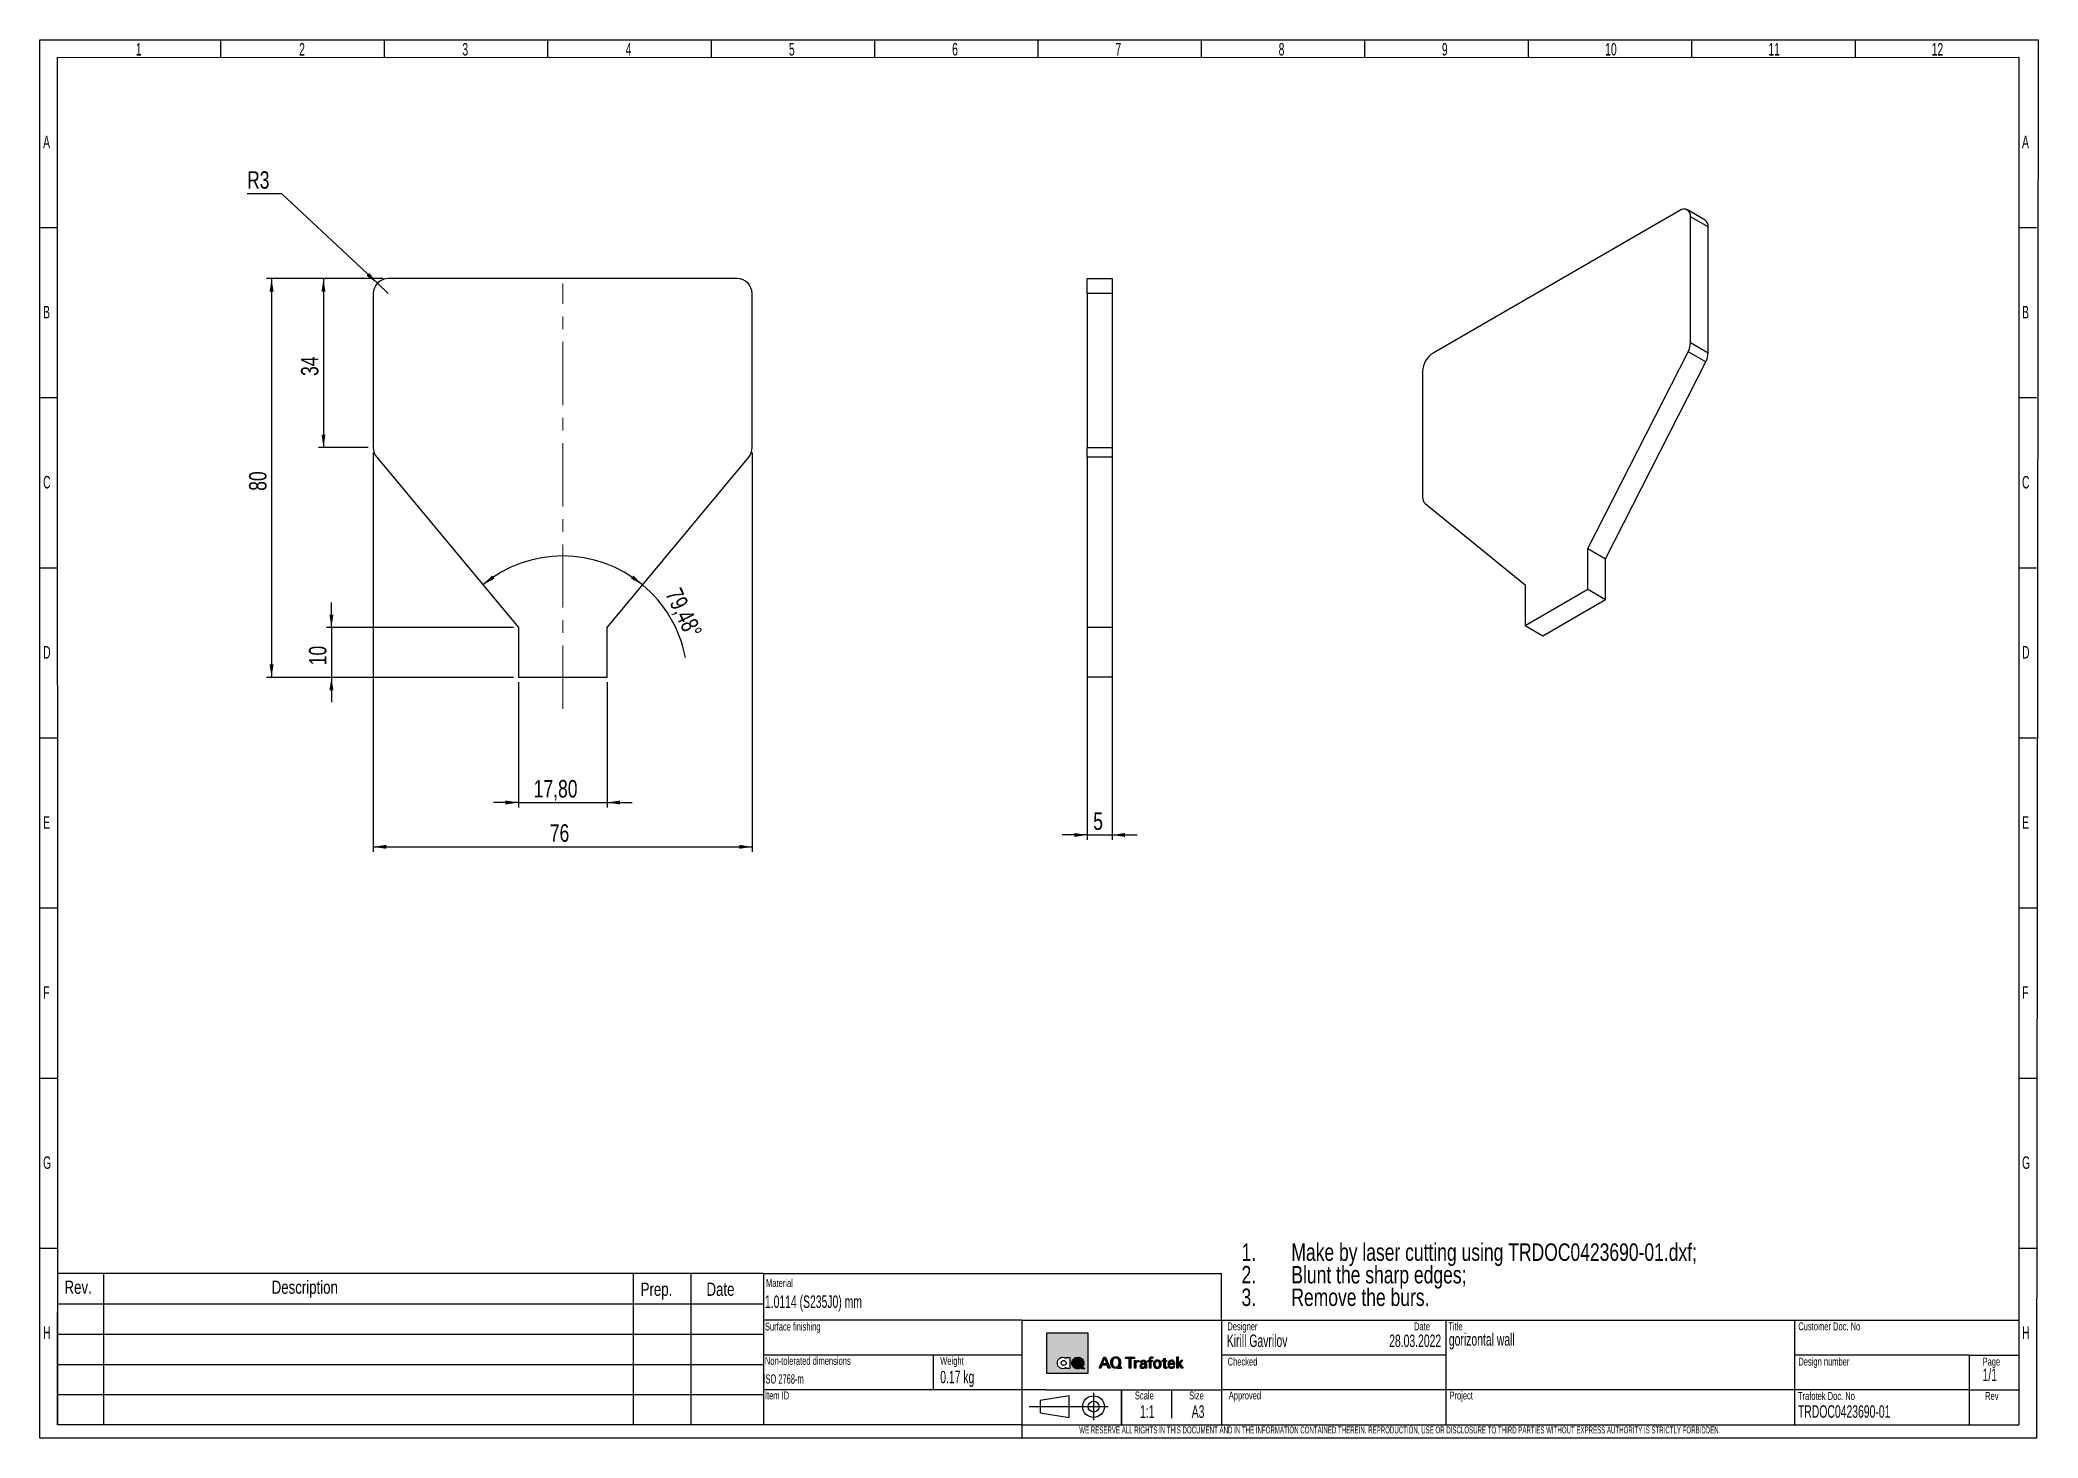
# Model space of a CAD drawing. Header units: millimetres. Extents: x 10 to 411, y 8 to 288.
import ezdxf

# ---------------------------------------------------------------- set-up
doc = ezdxf.new("R2010")
doc.units = ezdxf.units.MM
doc.linetypes.add('CENTERX2', pattern=[20.32, 12.7, -2.54, 2.54, -2.54])
for name, color, linetype in [('DIMENSIONS', 124, 'Continuous'), ('LOGOBLACK', 7, 'Continuous'), ('LOGORED', 242, 'Continuous'), ('LOGOWHITE', 7, 'Continuous'), ('SLD-0', 179, 'Continuous')]:
    doc.layers.add(name, color=color, linetype=linetype)
doc.styles.add('SLDTEXTSTYLE0', font='TXT', dxfattribs={"width": 0.605})
doc.styles.add('SLDTEXTSTYLE1', font='TXT', dxfattribs={"width": 0.75})
doc.styles.add('SLDTEXTSTYLE2', font='TXT', dxfattribs={"width": 0.623711})
doc.styles.add('SLDTEXTSTYLE3', font='TXT', dxfattribs={"width": 0.523918})
doc.dimstyles.new('SLDDIMSTYLE0', dxfattribs={"dimtxt": 3.5, "dimasz": 2.6, "dimexe": 0, "dimexo": 0.0625, "dimgap": 0.875, "dimtad": 1, "dimrnd": 1e-09, "dimzin": 12, "dimdsep": 46, "dimtxsty": 'SLDTEXTSTYLE1', "dimsah": 1, "dimcen": 0.09, "dimadec": 0, "dimazin": 3, "dimtfac": 1, "dimtofl": 0, "dimtmove": 0, "dimatfit": 3, "dimfxl": 1, "dimfrac": 2, "dimtolj": 1, "dimtzin": 12, "dimarcsym": 0})
doc.dimstyles.new('SLDDIMSTYLE1', dxfattribs={"dimtxt": 3.5, "dimasz": 2.6, "dimexe": 0, "dimexo": 0.0625, "dimgap": 0.875, "dimtad": 1, "dimdec": 4, "dimzin": 12, "dimdsep": 46, "dimtxsty": 'SLDTEXTSTYLE1', "dimsah": 1, "dimcen": 0.09, "dimazin": 3, "dimtfac": 1, "dimtofl": 0, "dimtmove": 0, "dimatfit": 3, "dimfxl": 1, "dimfrac": 2, "dimtolj": 1, "dimtzin": 12, "dimarcsym": 0})
doc.dimstyles.new('SLDDIMSTYLE2', dxfattribs={"dimtxt": 3.5, "dimasz": 2.6, "dimexe": 0, "dimexo": 0.0625, "dimgap": 0.875, "dimtad": 1, "dimdec": 0, "dimrnd": 1e-09, "dimzin": 12, "dimdsep": 46, "dimtxsty": 'SLDTEXTSTYLE1', "dimsah": 1, "dimcen": 0.09, "dimadec": 0, "dimazin": 3, "dimtfac": 1, "dimtdec": 0, "dimtofl": 0, "dimtmove": 0, "dimatfit": 3, "dimfxl": 1, "dimfrac": 2, "dimtolj": 1, "dimtzin": 12, "dimarcsym": 0})
doc.dimstyles.new('SLDDIMSTYLE3', dxfattribs={"dimtxt": 3.5, "dimasz": 2.6, "dimexe": 0, "dimexo": 0.0625, "dimgap": 0.875, "dimtad": 1, "dimrnd": 1e-09, "dimzin": 12, "dimdsep": 46, "dimtxsty": 'SLDTEXTSTYLE1', "dimsah": 1, "dimcen": 0.09, "dimadec": 0, "dimazin": 3, "dimtfac": 1, "dimtmove": 0, "dimatfit": 0, "dimfxl": 1, "dimfrac": 2, "dimtolj": 1, "dimtzin": 12, "dimarcsym": 0})
doc.dimstyles.new('SLDDIMSTYLE4', dxfattribs={"dimtxt": 3.5, "dimasz": 2.6, "dimexe": 0, "dimexo": 0.0625, "dimgap": 0.875, "dimtad": 0, "dimtih": 1, "dimtoh": 1, "dimrnd": 1e-09, "dimzin": 12, "dimdsep": 46, "dimtxsty": 'SLDTEXTSTYLE1', "dimsah": 1, "dimcen": 0, "dimadec": 0, "dimazin": 3, "dimtfac": 1, "dimtofl": 0, "dimtmove": 0, "dimatfit": 3, "dimfxl": 1, "dimfrac": 2, "dimtolj": 1, "dimtzin": 12, "dimarcsym": 0})

# ---------------------------------------------------------------- blocks, each defined once
blk = doc.blocks.new('AQ_Trafotek_Block')
at = {"layer": 'LOGOBLACK'}
h = blk.add_hatch(color=256, dxfattribs=at)
h.paths.add_polyline_path([(735, -337), (684, -460), (702, -460), (716, -428), (772, -428), (785, -460), (805, -460), (754, -337)], flags=0)
h.paths.add_polyline_path([(767, -414), (721, -414), (744, -355)], flags=0)
h = blk.add_hatch(color=256, dxfattribs=at)
edge = h.paths.add_edge_path(flags=0)
edge.add_spline(control_points=[(902, -448), (925, -428), (924, -386), (913, -350), (885, -330), (843, -337), (824, -353), (811, -381), (811, -412), (819, -437), (836, -456), (859, -464), (875, -463), (886, -460)], knot_values=[0, 0, 0, 0, 0.162892, 0.228963, 0.366562, 0.432634, 0.478693, 0.554572, 0.661574, 0.700725, 0.750248, 0.805808, 1, 1, 1, 1], weights=[1, 1, 1, 1, 1, 1, 1, 1, 1, 1, 1, 1, 1, 1], degree=3, periodic=0)
edge.add_line((886, -460), (930, -460))
edge.add_line((930, -460), (930, -448))
edge.add_line((930, -448), (902, -448))
edge = h.paths.add_edge_path(flags=0)
edge.add_spline(control_points=[(830, -399), (831, -384), (835, -357), (875, -343), (903, -365), (907, -405), (896, -446), (857, -453), (833, -431), (830, -411), (830, -399)], knot_values=[0, 0, 0, 0, 0.157283, 0.255803, 0.385488, 0.51687, 0.669308, 0.768318, 0.880169, 1, 1, 1, 1], weights=[1, 1, 1, 1, 1, 1, 1, 1, 1, 1, 1], degree=3, periodic=0)
for points in [[(977, -337), (977, -352), (1019, -352), (1019, -460), (1035, -460), (1035, -352), (1077, -352), (1077, -337)], [(1617, -375), (1597, -375), (1565, -409), (1565, -336), (1549, -336), (1549, -460), (1565, -460), (1565, -414), (1599, -460), (1620, -460), (1582, -411)]]:
    blk.add_hatch(color=256, dxfattribs=at).paths.add_polyline_path(points, flags=0)
h = blk.add_hatch(color=256, dxfattribs=at)
edge = h.paths.add_edge_path(flags=0)
edge.add_spline(control_points=[(1093, -411), (1095, -398), (1104, -386), (1123, -390), (1124, -390)], knot_values=[0, 0, 0, 0, 0.813923, 1, 1, 1, 1], weights=[1, 1, 1, 1, 1], degree=3, periodic=0)
edge.add_line((1124, -390), (1124, -375))
edge.add_spline(control_points=[(1124, -375), (1122, -374), (1101, -372), (1094, -389), (1093, -389)], knot_values=[0, 0, 0, 0, 0.625611, 1, 1, 1, 1], weights=[1, 1, 1, 1, 1], degree=3, periodic=0)
edge.add_line((1093, -389), (1093, -375))
edge.add_line((1093, -375), (1077, -375))
edge.add_line((1077, -375), (1077, -460))
edge.add_line((1077, -460), (1093, -460))
edge.add_line((1093, -460), (1093, -411))
h = blk.add_hatch(color=256, dxfattribs=at)
edge = h.paths.add_edge_path(flags=0)
edge.add_spline(control_points=[(1158, -397), (1160, -392), (1160, -382), (1195, -384), (1194, -406), (1194, -407)], knot_values=[0, 0, 0, 0, 0.487725, 0.720185, 1, 1, 1, 1], weights=[1, 1, 1, 1, 1, 1], degree=3, periodic=0)
edge.add_spline(control_points=[(1194, -407), (1165, -407), (1137, -410), (1137, -456), (1168, -466), (1185, -460), (1194, -448)], knot_values=[0, 0, 0, 0, 0.449684, 0.619999, 0.797809, 1, 1, 1, 1], weights=[1, 1, 1, 1, 1, 1, 1], degree=3, periodic=0)
edge.add_line((1194, -448), (1194, -460))
edge.add_line((1194, -460), (1209, -460))
edge.add_line((1209, -460), (1209, -392))
edge.add_spline(control_points=[(1209, -392), (1207, -380), (1190, -372), (1161, -371), (1143, -383), (1142, -397)], knot_values=[0, 0, 0, 0, 0.347593, 0.579527, 1, 1, 1, 1], weights=[1, 1, 1, 1, 1, 1], degree=3, periodic=0)
edge.add_line((1142, -397), (1158, -397))
edge = h.paths.add_edge_path(flags=0)
edge.add_spline(control_points=[(1193, -429), (1193, -436), (1187, -447), (1175, -452), (1159, -450), (1152, -438), (1155, -425), (1169, -418), (1186, -418), (1193, -418)], knot_values=[0, 0, 0, 0, 0.162836, 0.30852, 0.429135, 0.541088, 0.645395, 0.79804, 1, 1, 1, 1], weights=[1, 1, 1, 1, 1, 1, 1, 1, 1, 1], degree=3, periodic=0)
edge.add_line((1193, -418), (1193, -429))
h = blk.add_hatch(color=256, dxfattribs=at)
edge = h.paths.add_edge_path(flags=0)
edge.add_line((1258, -375), (1258, -357))
edge.add_spline(control_points=[(1258, -357), (1258, -355), (1260, -351), (1264, -349), (1266, -349)], knot_values=[0, 0, 0, 0, 0.493872, 1, 1, 1, 1], weights=[1, 1, 1, 1, 1], degree=3, periodic=0)
edge.add_line((1266, -349), (1280, -349))
edge.add_line((1280, -349), (1280, -337))
edge.add_spline(control_points=[(1280, -337), (1271, -334), (1247, -334), (1243, -351), (1243, -357)], knot_values=[0, 0, 0, 0, 0.724944, 1, 1, 1, 1], weights=[1, 1, 1, 1, 1], degree=3, periodic=0)
edge.add_line((1243, -357), (1243, -375))
edge.add_line((1243, -375), (1225, -375))
edge.add_line((1225, -375), (1225, -386))
edge.add_line((1225, -386), (1243, -386))
edge.add_line((1243, -386), (1243, -460))
edge.add_line((1243, -460), (1258, -460))
edge.add_line((1258, -460), (1258, -386))
edge.add_line((1258, -386), (1278, -386))
edge.add_line((1278, -386), (1278, -375))
edge.add_line((1278, -375), (1258, -375))
h = blk.add_hatch(color=256, dxfattribs=at)
edge = h.paths.add_edge_path(flags=0)
edge.add_spline(control_points=[(1288, -418), (1288, -431), (1297, -456), (1329, -466), (1364, -456), (1378, -423), (1369, -382), (1336, -369), (1298, -378), (1288, -402), (1288, -418)], knot_values=[0, 0, 0, 0, 0.130361, 0.249388, 0.355922, 0.49512, 0.618471, 0.746102, 0.840269, 1, 1, 1, 1], weights=[1, 1, 1, 1, 1, 1, 1, 1, 1, 1, 1], degree=3, periodic=0)
edge = h.paths.add_edge_path(flags=0)
edge.add_spline(control_points=[(1305, -418), (1305, -408), (1308, -391), (1333, -381), (1356, -393), (1357, -419), (1353, -445), (1328, -455), (1308, -442), (1305, -426), (1305, -418)], knot_values=[0, 0, 0, 0, 0.147742, 0.256769, 0.373643, 0.506367, 0.655125, 0.753769, 0.87571, 1, 1, 1, 1], weights=[1, 1, 1, 1, 1, 1, 1, 1, 1, 1, 1], degree=3, periodic=0)
h = blk.add_hatch(color=256, dxfattribs=at)
edge = h.paths.add_edge_path(flags=0)
edge.add_line((1401, -386), (1401, -445))
edge.add_spline(control_points=[(1401, -445), (1401, -450), (1405, -464), (1427, -461), (1436, -460)], knot_values=[0, 0, 0, 0, 0.293253, 1, 1, 1, 1], weights=[1, 1, 1, 1, 1], degree=3, periodic=0)
edge.add_line((1436, -460), (1436, -448))
edge.add_spline(control_points=[(1436, -448), (1431, -449), (1420, -450), (1417, -443), (1417, -440)], knot_values=[0, 0, 0, 0, 0.687979, 1, 1, 1, 1], weights=[1, 1, 1, 1, 1], degree=3, periodic=0)
edge.add_line((1417, -440), (1417, -386))
edge.add_line((1417, -386), (1435, -386))
edge.add_line((1435, -386), (1435, -375))
edge.add_line((1435, -375), (1417, -375))
edge.add_line((1417, -375), (1417, -351))
edge.add_line((1417, -351), (1401, -357))
edge.add_line((1401, -357), (1401, -375))
edge.add_line((1401, -375), (1385, -375))
edge.add_line((1385, -375), (1385, -386))
edge.add_line((1385, -386), (1401, -386))
h = blk.add_hatch(color=256, dxfattribs=at)
edge = h.paths.add_edge_path(flags=0)
edge.add_line((1464, -420), (1527, -420))
edge.add_spline(control_points=[(1527, -420), (1527, -399), (1521, -379), (1488, -369), (1455, -380), (1447, -418), (1454, -455), (1496, -469), (1525, -454), (1526, -434)], knot_values=[0, 0, 0, 0, 0.169898, 0.269728, 0.391341, 0.544509, 0.675963, 0.800633, 1, 1, 1, 1], weights=[1, 1, 1, 1, 1, 1, 1, 1, 1, 1], degree=3, periodic=0)
edge.add_line((1526, -434), (1510, -434))
edge.add_spline(control_points=[(1510, -434), (1510, -447), (1478, -459), (1464, -438), (1464, -420)], knot_values=[0, 0, 0, 0, 0.399735, 1, 1, 1, 1], weights=[1, 1, 1, 1, 1], degree=3, periodic=0)
edge = h.paths.add_edge_path(flags=0)
edge.add_line((1510, -409), (1465, -409))
edge.add_spline(control_points=[(1465, -409), (1465, -390), (1496, -375), (1510, -394), (1510, -409)], knot_values=[0, 0, 0, 0, 0.515872, 1, 1, 1, 1], weights=[1, 1, 1, 1, 1], degree=3, periodic=0)
at = {"layer": 'LOGORED'}
h = blk.add_hatch(color=256, dxfattribs=at)
h.paths.add_polyline_path([(100, -66), (100, -522), (557, -522), (557, -66)], flags=0)
edge = h.paths.add_edge_path(flags=0)
edge.add_line((489, -467), (481, -460))
edge.add_spline(control_points=[(481, -460), (481, -460), (450, -477), (385, -452), (374, -401), (390, -360), (426, -336), (491, -342), (527, -410), (500, -442), (499, -443)], knot_values=[0, 0, 0, 0, 0.13222, 0.219258, 0.380346, 0.473973, 0.591834, 0.699915, 0.828497, 1, 1, 1, 1], weights=[1, 1, 1, 1, 1, 1, 1, 1, 1, 1, 1], degree=3, periodic=0)
edge.add_line((499, -443), (522, -467))
edge.add_line((522, -467), (489, -467))
edge = h.paths.add_edge_path(flags=0)
edge.add_line((313, -466), (313, -452))
edge.add_spline(control_points=[(313, -452), (312, -452), (300, -468), (254, -468), (221, -442), (210, -396), (238, -348), (288, -332), (312, -353), (313, -354)], knot_values=[0, 0, 0, 0, 0.09906, 0.195454, 0.327314, 0.552214, 0.641111, 0.793423, 1, 1, 1, 1], weights=[1, 1, 1, 1, 1, 1, 1, 1, 1, 1], degree=3, periodic=0)
edge.add_line((313, -354), (313, -344))
edge.add_line((313, -344), (356, -344))
edge.add_line((356, -344), (356, -466))
edge.add_line((356, -466), (313, -466))
h = blk.add_hatch(color=256, dxfattribs=at)
edge = h.paths.add_edge_path(flags=0)
edge.add_spline(control_points=[(475, -418), (475, -418), (483, -407), (474, -385), (462, -375), (445, -373), (432, -379), (422, -388), (418, -411), (437, -435), (456, -431), (457, -431)], knot_values=[0, 0, 0, 0, 0.117515, 0.198973, 0.296883, 0.449973, 0.507573, 0.571323, 0.70267, 0.849661, 1, 1, 1, 1], weights=[1, 1, 1, 1, 1, 1, 1, 1, 1, 1, 1, 1], degree=3, periodic=0)
edge.add_line((457, -431), (443, -415))
edge.add_line((443, -415), (466, -411))
edge.add_line((466, -411), (475, -418))
at = {"layer": 'LOGOWHITE'}
h = blk.add_hatch(color=256, dxfattribs=at)
edge = h.paths.add_edge_path(flags=0)
edge.add_spline(control_points=[(499, -443), (500, -442), (527, -410), (491, -342), (426, -336), (390, -360), (374, -401), (385, -452), (450, -477), (481, -460), (481, -460)], knot_values=[0, 0, 0, 0, 0.171503, 0.300085, 0.408166, 0.526027, 0.619654, 0.780742, 0.86778, 1, 1, 1, 1], weights=[1, 1, 1, 1, 1, 1, 1, 1, 1, 1, 1], degree=3, periodic=0)
edge.add_line((481, -460), (489, -467))
edge.add_line((489, -467), (522, -467))
edge.add_line((522, -467), (499, -443))
edge = h.paths.add_edge_path(flags=0)
edge.add_line((443, -415), (457, -431))
edge.add_spline(control_points=[(457, -431), (456, -431), (437, -435), (418, -411), (422, -388), (432, -379), (445, -373), (462, -375), (474, -385), (483, -407), (475, -418), (475, -418)], knot_values=[0, 0, 0, 0, 0.150339, 0.29733, 0.428677, 0.492427, 0.550027, 0.703117, 0.801027, 0.882485, 1, 1, 1, 1], weights=[1, 1, 1, 1, 1, 1, 1, 1, 1, 1, 1, 1], degree=3, periodic=0)
edge.add_line((475, -418), (466, -411))
edge.add_line((466, -411), (443, -415))
at = {"color": 7, "linetype": 'Continuous', "lineweight": 18}
for p, q in [((499, -443), (522, -467)), ((481, -460), (489, -467)), ((489, -467), (522, -467))]:
    blk.add_line(p, q, dxfattribs=at)
at = {"layer": 'LOGOBLACK'}
for p, q in [((684, -460), (735, -337)), ((716, -428), (702, -460)), ((772, -428), (716, -428)), ((721, -414), (744, -355)), ((767, -414), (721, -414)), ((735, -337), (754, -337)), ((744, -355), (767, -414)), ((754, -337), (805, -460)), ((785, -460), (772, -428)), ((977, -337), (1077, -337)), ((977, -352), (977, -337)), ((1019, -352), (977, -352)), ((1019, -460), (1019, -352)), ((1077, -352), (1035, -352)), ((1035, -352), (1035, -460)), ((1077, -337), (1077, -352)), ((1077, -460), (1077, -375)), ((1077, -375), (1093, -375)), ((1093, -375), (1093, -389)), ((1093, -411), (1093, -460)), ((1124, -375), (1124, -390)), ((1158, -397), (1142, -397)), ((1193, -418), (1193, -429)), ((1209, -392), (1209, -460)), ((1225, -386), (1225, -375)), ((1225, -375), (1243, -375)), ((1243, -386), (1225, -386)), ((1243, -375), (1243, -357)), ((1243, -460), (1243, -386)), ((1258, -375), (1258, -357)), ((1258, -375), (1278, -375)), ((1278, -386), (1258, -386)), ((1258, -386), (1258, -460)), ((1280, -349), (1266, -349)), ((1278, -375), (1278, -386)), ((1280, -337), (1280, -349)), ((1385, -386), (1385, -375)), ((1385, -375), (1401, -375)), ((1401, -386), (1385, -386)), ((1401, -357), (1417, -351)), ((1401, -375), (1401, -357)), ((1401, -386), (1401, -445)), ((1417, -351), (1417, -375)), ((1417, -375), (1435, -375)), ((1435, -386), (1417, -386)), ((1417, -386), (1417, -440)), ((1435, -375), (1435, -386)), ((1527, -420), (1464, -420)), ((1510, -409), (1465, -409)), ((1510, -434), (1526, -434)), ((1549, -336), (1565, -336)), ((1549, -460), (1549, -336)), ((1565, -336), (1565, -409)), ((1597, -375), (1565, -409)), ((1599, -460), (1565, -414)), ((1565, -414), (1565, -460)), ((1617, -375), (1582, -411)), ((1582, -411), (1620, -460)), ((1617, -375), (1597, -375)), ((702, -460), (684, -460)), ((805, -460), (785, -460)), ((886, -460), (930, -460)), ((902, -448), (930, -448)), ((930, -460), (930, -448)), ((1035, -460), (1019, -460)), ((1093, -460), (1077, -460)), ((1194, -460), (1194, -448)), ((1209, -460), (1194, -460)), ((1258, -460), (1243, -460)), ((1436, -448), (1436, -460)), ((1565, -460), (1549, -460)), ((1620, -460), (1599, -460))]:
    blk.add_line(p, q, dxfattribs=at)
for points, knots in [([(886, -460), (875, -463), (859, -464), (836, -456), (819, -437), (811, -412), (811, -381), (824, -353), (843, -337), (885, -330), (913, -350), (924, -386), (925, -428), (902, -448)], [0, 0, 0, 0, 0.194192, 0.249752, 0.299275, 0.338426, 0.445428, 0.521307, 0.567366, 0.633438, 0.771037, 0.837108, 1, 1, 1, 1]), ([(830, -399), (831, -384), (835, -357), (875, -343), (903, -365), (907, -405), (896, -446), (857, -453), (833, -431), (830, -411), (830, -399)], [0, 0, 0, 0, 0.157283, 0.255803, 0.385488, 0.51687, 0.669308, 0.768318, 0.880169, 1, 1, 1, 1]), ([(1093, -389), (1094, -389), (1101, -372), (1122, -374), (1124, -375)], [0, 0, 0, 0, 0.374389, 1, 1, 1, 1]), ([(1124, -390), (1123, -390), (1104, -386), (1095, -398), (1093, -411)], [0, 0, 0, 0, 0.186077, 1, 1, 1, 1]), ([(1194, -407), (1165, -407), (1137, -410), (1137, -456), (1168, -466), (1185, -460), (1194, -448)], [0, 0, 0, 0, 0.449684, 0.619999, 0.797809, 1, 1, 1, 1]), ([(1142, -397), (1143, -383), (1161, -371), (1190, -372), (1207, -380), (1209, -392)], [0, 0, 0, 0, 0.420473, 0.652407, 1, 1, 1, 1]), ([(1193, -418), (1186, -418), (1169, -418), (1155, -425), (1152, -438), (1159, -450), (1175, -452), (1187, -447), (1193, -436), (1193, -429)], [0, 0, 0, 0, 0.20196, 0.354605, 0.458912, 0.570865, 0.69148, 0.837164, 1, 1, 1, 1]), ([(1194, -407), (1194, -406), (1195, -384), (1160, -382), (1160, -392), (1158, -397)], [0, 0, 0, 0, 0.279815, 0.512275, 1, 1, 1, 1]), ([(1243, -357), (1243, -351), (1247, -334), (1271, -334), (1280, -337)], [0, 0, 0, 0, 0.275056, 1, 1, 1, 1]), ([(1258, -357), (1258, -355), (1260, -351), (1264, -349), (1266, -349)], [0, 0, 0, 0, 0.493872, 1, 1, 1, 1]), ([(1288, -418), (1288, -402), (1298, -378), (1336, -369), (1369, -382), (1378, -423), (1364, -456), (1329, -466), (1297, -456), (1288, -431), (1288, -418)], [0, 0, 0, 0, 0.159731, 0.253898, 0.381529, 0.50488, 0.644078, 0.750612, 0.869639, 1, 1, 1, 1]), ([(1305, -418), (1305, -408), (1308, -391), (1333, -381), (1356, -393), (1357, -419), (1353, -445), (1328, -455), (1308, -442), (1305, -426), (1305, -418)], [0, 0, 0, 0, 0.147742, 0.256769, 0.373643, 0.506367, 0.655125, 0.753769, 0.87571, 1, 1, 1, 1]), ([(1401, -445), (1401, -450), (1405, -464), (1427, -461), (1436, -460)], [0, 0, 0, 0, 0.293253, 1, 1, 1, 1]), ([(1417, -440), (1417, -443), (1420, -450), (1431, -449), (1436, -448)], [0, 0, 0, 0, 0.312021, 1, 1, 1, 1]), ([(1527, -420), (1527, -399), (1521, -379), (1488, -369), (1455, -380), (1447, -418), (1454, -455), (1496, -469), (1525, -454), (1526, -434)], [0, 0, 0, 0, 0.169898, 0.269728, 0.391341, 0.544509, 0.675963, 0.800633, 1, 1, 1, 1]), ([(1510, -434), (1510, -447), (1478, -459), (1464, -438), (1464, -420)], [0, 0, 0, 0, 0.399735, 1, 1, 1, 1]), ([(1465, -409), (1465, -390), (1496, -375), (1510, -394), (1510, -409)], [0, 0, 0, 0, 0.515872, 1, 1, 1, 1])]:
    blk.add_open_spline(points, degree=3, knots=knots, dxfattribs=at)
at = {"layer": 'LOGORED'}
for p, q in [((100, -66), (557, -66)), ((100, -522), (100, -66)), ((557, -66), (557, -522)), ((466, -411), (443, -415)), ((443, -415), (457, -431)), ((475, -418), (466, -411)), ((557, -522), (100, -522))]:
    blk.add_line(p, q, dxfattribs=at)
at = {"layer": 'LOGORED', "linetype": 'Continuous'}
blk.add_ellipse((287, -404), major_axis=(3.9, -27.3), ratio=0.991275, dxfattribs=at)
at = {"layer": 'LOGORED'}
blk.add_open_spline([(457, -431), (456, -431), (437, -435), (418, -411), (422, -388), (432, -379), (445, -373), (462, -375), (474, -385), (483, -407), (475, -418), (475, -418)], degree=3, knots=[0, 0, 0, 0, 0.150339, 0.29733, 0.428677, 0.492427, 0.550027, 0.703117, 0.801027, 0.882485, 1, 1, 1, 1], dxfattribs=at)
at = {"layer": 'LOGOWHITE'}
for p, q in [((313, -354), (313, -344)), ((313, -344), (356, -344)), ((356, -344), (356, -466)), ((313, -466), (313, -452)), ((356, -466), (313, -466))]:
    blk.add_line(p, q, dxfattribs=at)
for points, knots in [([(313, -452), (312, -452), (300, -468), (254, -468), (221, -442), (210, -396), (238, -348), (288, -332), (312, -353), (313, -354)], [0, 0, 0, 0, 0.09906, 0.195454, 0.327314, 0.552214, 0.641111, 0.793423, 1, 1, 1, 1]), ([(481, -460), (481, -460), (450, -477), (385, -452), (374, -401), (390, -360), (426, -336), (491, -342), (527, -410), (500, -442), (499, -443)], [0, 0, 0, 0, 0.13222, 0.219258, 0.380346, 0.473973, 0.591834, 0.699915, 0.828497, 1, 1, 1, 1])]:
    blk.add_open_spline(points, degree=3, knots=knots, dxfattribs=at)
blk = doc.blocks.new('Block1')
at = {"layer": 'SLD-0'}
for p, q in [((226.18, 17.65), (220.35, 16.72)), ((220.35, 16.72), (220.35, 14.22)), ((226.18, 13.29), (226.18, 17.65)), ((231.06, 18.21), (231.06, 12.79)), ((218.15, 15.47), (233.99, 15.47)), ((220.35, 14.22), (226.18, 13.29))]:
    blk.add_line(p, q, dxfattribs=at)
for radius in [2.18, 1.09]:
    blk.add_circle((231.06, 15.47), radius, dxfattribs=at)
blk = doc.blocks.new('SW_NOTE_0')
at = {"layer": 'DIMENSIONS', "color": 0, "char_height": 3.5, "attachment_point": 1, "style": 'SLDTEXTSTYLE1'}
for s, insert in [('1.', (-10, 4.51)), ('Make by laser cutting using TRDOC0423690-01.dxf;', (0, 4.51)), ('2.', (-10, -0.01)), ('Blunt the sharp edges;', (0, -0.01)), ('3.', (-10, -4.54)), ('Remove the burs.', (0, -4.54))]:
    blk.add_mtext(s, dxfattribs=dict(at, insert=insert))
blk = doc.blocks.new('_D')
at = {"layer": 'DIMENSIONS'}
for p, q in [((78.61, 240.63), (55.2, 240.63)), ((56.2, 240.63), (56.2, 160.63)), ((104.71, 160.63), (55.2, 160.63))]:
    blk.add_line(p, q, dxfattribs=at)
for points in [[(56.2, 240.63), (55.8, 238.03), (56.6, 238.03)], [(56.2, 160.63), (56.6, 163.23), (55.8, 163.23)]]:
    blk.add_solid(points, dxfattribs=at)
at = {"layer": 'DIMENSIONS', "insert": (51.68, 198.05), "char_height": 3.5, "attachment_point": 1, "rotation": 90, "style": 'SLDTEXTSTYLE1'}
blk.add_mtext('80', dxfattribs=at)
blk = doc.blocks.new('_D_1')
at = {"layer": 'DIMENSIONS'}
for p, q in [((76.61, 205.72), (76.61, 125.63)), ((152.61, 205.72), (152.61, 125.63)), ((76.61, 126.63), (152.61, 126.63))]:
    blk.add_line(p, q, dxfattribs=at)
for points in [[(76.61, 126.63), (79.21, 126.23), (79.21, 127.03)], [(152.61, 126.63), (150.01, 127.03), (150.01, 126.23)]]:
    blk.add_solid(points, dxfattribs=at)
at = {"layer": 'DIMENSIONS', "insert": (112.02, 131.15), "char_height": 3.5, "attachment_point": 1, "style": 'SLDTEXTSTYLE1'}
blk.add_mtext('76', dxfattribs=at)
blk = doc.blocks.new('_D_2')
at = {"layer": 'DIMENSIONS'}
for start, end in [(50.2589, 129.7411), (10.7811, 50.2589)]:
    blk.add_arc((114.61, 159.93), 25.05, start, end, dxfattribs=at)
for points in [[(98.59, 179.19), (100.92, 180.43), (100.44, 181.07)], [(130.62, 179.19), (128.78, 181.07), (128.3, 180.43)]]:
    blk.add_solid(points, dxfattribs=at)
at = {"layer": 'DIMENSIONS', "insert": (138.26, 178.9), "char_height": 3.5, "attachment_point": 1, "rotation": 295.8671, "style": 'SLDTEXTSTYLE1'}
blk.add_mtext('79,48°', dxfattribs=at)
blk = doc.blocks.new('_D_3')
at = {"layer": 'DIMENSIONS'}
for p, q in [((78.61, 240.63), (65.61, 240.63)), ((66.61, 240.63), (66.61, 206.72)), ((75.61, 206.72), (65.61, 206.72))]:
    blk.add_line(p, q, dxfattribs=at)
for points in [[(66.61, 240.63), (66.21, 238.03), (67.01, 238.03)], [(66.61, 206.72), (67.01, 209.32), (66.21, 209.32)]]:
    blk.add_solid(points, dxfattribs=at)
at = {"layer": 'DIMENSIONS', "insert": (62.1, 221.09), "char_height": 3.5, "attachment_point": 1, "rotation": 90, "style": 'SLDTEXTSTYLE1'}
blk.add_mtext('34', dxfattribs=at)
blk = doc.blocks.new('_D_4')
at = {"layer": 'DIMENSIONS'}
for p, q in [((105.71, 159.63), (105.71, 134.52)), ((123.51, 159.63), (123.51, 134.52)), ((105.71, 135.52), (100.71, 135.52)), ((105.71, 135.52), (123.51, 135.52)), ((123.51, 135.52), (128.51, 135.52))]:
    blk.add_line(p, q, dxfattribs=at)
for points in [[(105.71, 135.52), (103.11, 135.92), (103.11, 135.12)], [(123.51, 135.52), (126.11, 135.12), (126.11, 135.92)]]:
    blk.add_solid(points, dxfattribs=at)
at = {"layer": 'DIMENSIONS', "insert": (108.79, 140.03), "char_height": 3.5, "attachment_point": 1, "style": 'SLDTEXTSTYLE1'}
blk.add_mtext('17,80', dxfattribs=at)
blk = doc.blocks.new('_D_5')
at = {"layer": 'DIMENSIONS'}
for p, q in [((68.21, 170.63), (68.21, 175.63)), ((104.71, 170.63), (67.21, 170.63)), ((68.21, 170.63), (68.21, 160.63)), ((104.71, 160.63), (67.21, 160.63)), ((68.21, 160.63), (68.21, 155.63))]:
    blk.add_line(p, q, dxfattribs=at)
for points in [[(68.21, 170.63), (68.61, 173.23), (67.81, 173.23)], [(68.21, 160.63), (67.81, 158.03), (68.61, 158.03)]]:
    blk.add_solid(points, dxfattribs=at)
at = {"layer": 'DIMENSIONS', "insert": (63.7, 163.05), "char_height": 3.5, "attachment_point": 1, "rotation": 90, "style": 'SLDTEXTSTYLE1'}
blk.add_mtext('10', dxfattribs=at)
blk = doc.blocks.new('_D_6')
at = {"layer": 'DIMENSIONS'}
for p, q in [((58.29, 257.65), (51.29, 257.65)), ((77.42, 239.69), (58.29, 257.65)), ((79.61, 237.63), (77.42, 239.69))]:
    blk.add_line(p, q, dxfattribs=at)
blk.add_solid([(77.42, 239.69), (75.8, 241.76), (75.25, 241.18)], dxfattribs=at)
at = {"layer": 'DIMENSIONS', "insert": (51.29, 262.16), "char_height": 3.5, "attachment_point": 1, "style": 'SLDTEXTSTYLE1'}
blk.add_mtext('R3', dxfattribs=at)
blk = doc.blocks.new('_D_7')
at = {"layer": 'DIMENSIONS'}
for p, q in [((219.82, 169.63), (219.82, 128.01)), ((224.82, 169.63), (224.82, 128.01)), ((219.82, 129.01), (214.82, 129.01)), ((219.82, 129.01), (224.82, 129.01)), ((224.82, 129.01), (229.82, 129.01))]:
    blk.add_line(p, q, dxfattribs=at)
for points in [[(219.82, 129.01), (217.22, 129.41), (217.22, 128.61)], [(224.82, 129.01), (227.42, 128.61), (227.42, 129.41)]]:
    blk.add_solid(points, dxfattribs=at)
at = {"layer": 'DIMENSIONS', "insert": (221.03, 133.52), "char_height": 3.5, "attachment_point": 1, "style": 'SLDTEXTSTYLE1'}
blk.add_mtext('5', dxfattribs=at)

msp = doc.modelspace()

# ---------------------------------------------------------------- linework, layer by layer
at = {"color": 7, "linetype": 'Continuous', "lineweight": 25}
for p, q in [((338.7265, 254.27191), (289.22903, 225.69763)), ((343.76192, 252.37942), (340.22638, 254.42044)), ((340.84782, 227.80292), (340.84782, 253.0469)), ((344.38336, 251.00588), (340.84782, 253.0469)), ((344.38336, 225.7619), (344.38336, 251.00588)), ((149.60718, 240.63329), (79.60718, 240.63329)), ((219.82465, 240.63329), (224.82465, 240.63329)), ((219.82465, 237.63329), (219.82465, 240.63329)), ((224.82465, 240.63329), (224.82465, 237.63329)), ((76.60718, 237.63329), (76.60718, 206.71753)), ((152.60718, 206.71753), (152.60718, 237.63329)), ((219.82465, 237.63329), (219.82465, 206.71753)), ((224.82465, 237.63329), (219.82465, 237.63329)), ((224.82465, 237.63329), (224.82465, 206.71753)), ((320.27102, 186.45993), (340.35767, 225.95387)), ((343.89321, 223.91285), (340.35767, 225.95387)), ((340.84782, 227.80292), (344.38336, 225.7619)), ((287.10771, 222.02339), (287.10771, 196.77942)), ((323.80655, 184.41891), (343.89321, 223.91285)), ((77.30035, 204.79957), (105.70718, 170.63329)), ((123.50718, 170.63329), (151.914, 204.79957)), ((219.82465, 206.71753), (224.82465, 206.71753)), ((219.82465, 204.79957), (219.82465, 206.71753)), ((224.82465, 204.79957), (219.82465, 204.79957)), ((219.82465, 204.79957), (219.82465, 170.63329)), ((224.82465, 206.71753), (224.82465, 204.79957)), ((224.82465, 204.79957), (224.82465, 170.63329)), ((287.59786, 195.49628), (307.68452, 179.1939)), ((320.27102, 178.29452), (320.27102, 186.45993)), ((320.27102, 186.45993), (323.80655, 184.41891)), ((323.80655, 176.2535), (323.80655, 184.41891)), ((307.68452, 179.1939), (307.68452, 171.02849)), ((307.68452, 171.02849), (320.27102, 178.29452)), ((320.27102, 178.29452), (323.80655, 176.2535)), ((311.22005, 168.98747), (323.80655, 176.2535)), ((105.70718, 170.63329), (105.70718, 160.63329)), ((123.50718, 160.63329), (123.50718, 170.63329)), ((224.82465, 170.63329), (219.82465, 170.63329)), ((219.82465, 170.63329), (219.82465, 160.63329)), ((224.82465, 170.63329), (224.82465, 160.63329)), ((307.68452, 171.02849), (311.22005, 168.98747)), ((105.70718, 160.63329), (123.50718, 160.63329)), ((224.82465, 160.63329), (219.82465, 160.63329))]:
    msp.add_line(p, q, dxfattribs=at)
for centre, radius, start, end in [((339.54811, 253.24545), 1.31479, 351.314675, 128.6745732), ((342.88342, 251.1546), 1.50729, 354.3375761, 54.3502435), ((79.60718, 237.63329), 3, 90, 180), ((149.60718, 237.63329), 3, 0, 90), ((291.69389, 221.82505), 4.59047, 122.4763979, 177.523602), ((336.65498, 227.92488), 4.19462, 331.9728746, 358.3338764), ((340.19051, 225.88386), 4.19462, 331.9728746, 358.3338764), ((79.60718, 206.71753), 3, 180, 219.7411033), ((149.60718, 206.71753), 3, 320.2588967, 0), ((288.71297, 196.65743), 1.60989, 175.6544402, 226.1587029)]:
    msp.add_arc(centre, radius, start, end, dxfattribs=at)
at = {"layer": 'DIMENSIONS', "linetype": 'CENTERX2', "lineweight": 18}
msp.add_line((114.60718, 154.29259), (114.60718, 239.63329), dxfattribs=at)
at = {"layer": 'SLD-0'}
for p, q in [((9.73592, 288.49827), (410.56961, 288.49827)), ((9.73592, 8.02219), (9.73592, 288.49827)), ((13.21084, 285.00571), (406.73592, 285.04702)), ((13.21084, 285.00571), (13.23728, 33.17552)), ((46.03592, 284.99827), (46.03592, 288.49827)), ((78.83592, 284.99827), (78.83592, 288.49827)), ((111.63592, 284.99827), (111.63592, 288.49827)), ((144.43592, 284.99827), (144.43592, 288.49827)), ((177.23592, 284.99827), (177.23592, 288.49827)), ((209.98592, 284.99827), (209.98592, 288.49827)), ((242.73592, 284.99827), (242.73592, 288.49827)), ((275.53592, 284.99827), (275.53592, 288.49827)), ((308.33592, 284.99827), (308.33592, 288.49827)), ((341.13592, 284.99827), (341.13592, 288.49827)), ((373.93592, 284.99827), (373.93592, 288.49827)), ((406.73592, 285.04702), (406.73592, 10.6601)), ((410.56961, 288.49827), (410.2362, 8.02219)), ((9.73592, 250.87327), (13.23592, 250.87327)), ((406.73592, 250.87327), (410.23592, 250.87327)), ((9.73592, 216.74827), (13.23592, 216.74827)), ((406.73592, 216.74827), (410.23592, 216.74827)), ((9.73592, 182.62327), (13.23592, 182.62327)), ((406.73592, 182.62327), (410.23592, 182.62327)), ((9.73592, 148.49827), (13.23592, 148.49827)), ((406.73592, 148.49827), (410.23592, 148.49827)), ((9.73592, 114.37327), (13.23592, 114.37327)), ((406.73592, 114.37327), (410.23592, 114.37327)), ((9.73592, 80.24827), (13.23592, 80.24827)), ((406.73592, 80.24827), (410.23592, 80.24827)), ((9.73592, 46.12327), (13.23592, 46.12327)), ((406.73592, 46.12327), (410.23592, 46.12327)), ((154.85884, 41.01007), (13.23646, 41.01007)), ((22.47814, 41.01007), (22.47814, 10.6601)), ((128.76739, 41.01007), (128.76739, 10.6601)), ((140.33242, 41.01007), (140.33242, 10.6601)), ((154.85884, 41.01007), (154.85884, 10.6601)), ((154.85884, 41.01007), (246.73592, 41.01007)), ((246.73592, 31.66446), (246.73592, 41.01007)), ((13.23728, 33.17552), (13.23592, 10.6601)), ((13.23659, 28.16228), (13.23728, 33.17552)), ((13.23709, 34.94007), (154.85884, 34.94007)), ((13.23646, 24.66228), (13.23659, 28.16228)), ((13.23702, 28.87008), (154.85884, 28.87008)), ((206.73592, 31.66446), (154.85884, 31.66446)), ((206.73592, 31.66446), (206.73592, 10.6601)), ((206.73592, 31.66446), (406.73592, 31.66446)), ((246.73592, 31.66446), (246.73592, 10.6601)), ((291.73592, 31.66446), (291.73592, 10.6601)), ((361.73592, 31.66446), (361.73592, 10.6601)), ((13.23632, 21.16228), (13.23646, 24.66228)), ((206.73592, 24.66446), (154.85884, 24.66446)), ((188.95797, 17.66446), (188.95797, 24.66446)), ((291.73592, 24.66446), (246.73592, 24.66446)), ((396.73592, 24.66446), (361.73592, 24.66446)), ((396.73592, 24.66446), (396.73528, 24.66446)), ((396.73592, 24.66446), (406.73592, 24.66446)), ((396.73592, 24.66446), (396.73592, 10.6601)), ((13.23619, 17.66228), (13.23632, 21.16228)), ((13.23665, 22.80009), (154.85884, 22.80009)), ((13.23605, 14.16228), (13.23619, 17.66228)), ((13.23629, 16.7301), (154.85884, 16.7301)), ((211.53791, 17.66446), (154.85884, 17.66446)), ((211.53791, 17.66446), (236.73592, 17.66446)), ((226.73592, 17.66446), (226.73592, 10.6601)), ((226.73592, 10.6601), (226.73592, 17.66446)), ((236.73592, 17.66446), (236.73592, 11.99827)), ((236.73592, 17.66446), (246.73592, 17.66446)), ((291.73592, 17.66446), (246.73592, 17.66446)), ((361.73592, 17.66446), (291.73592, 17.66446)), ((396.73592, 17.66446), (361.73592, 17.66446)), ((396.73592, 17.66446), (396.7356, 17.66446)), ((396.73592, 17.66446), (406.73592, 17.66446)), ((13.23592, 10.6601), (13.23605, 14.16228)), ((410.2362, 8.02219), (9.73592, 8.02219)), ((206.73592, 10.6601), (13.23592, 10.6601)), ((206.73592, 10.6601), (206.73606, 8.02219)), ((206.73592, 10.6601), (406.73592, 10.6601))]:
    msp.add_line(p, q, dxfattribs=at)

# ---------------------------------------------------------------- block references
at = {"color": 7, "linetype": 'Continuous', "xscale": 0.018, "yscale": 0.018, "zscale": 0.018}
msp.add_blockref('AQ_Trafotek_Block', (209.9306, 30.34424), dxfattribs=at)
at = {"color": 7, "linetype": 'Continuous'}
msp.add_blockref('Block1', (-9.95702, -1.15051), dxfattribs=at)
at = {"layer": 'DIMENSIONS'}
msp.add_blockref('SW_NOTE_0', (260.77946, 42.55648), dxfattribs=at)

# ---------------------------------------------------------------- texts
at = {"layer": 'SLD-0'}
for s, insert, char_height, attachment_point, style in [('1', (28.97641, 287.87707), 2.5, 1, 'SLDTEXTSTYLE2'), ('2', (61.72641, 287.87707), 2.5, 1, 'SLDTEXTSTYLE2'), ('3', (94.47641, 287.87707), 2.5, 1, 'SLDTEXTSTYLE2'), ('4', (127.22641, 287.87707), 2.5, 1, 'SLDTEXTSTYLE2'), ('5', (159.97641, 287.87707), 2.5, 1, 'SLDTEXTSTYLE2'), ('6', (192.72641, 287.87707), 2.5, 1, 'SLDTEXTSTYLE2'), ('7', (225.47641, 287.87707), 2.5, 1, 'SLDTEXTSTYLE2'), ('8', (258.22641, 287.87707), 2.5, 1, 'SLDTEXTSTYLE2'), ('9', (290.97641, 287.87707), 2.5, 1, 'SLDTEXTSTYLE2'), ('10', (323.72641, 287.87707), 2.5, 1, 'SLDTEXTSTYLE2'), ('11', (356.47641, 287.87707), 2.5, 1, 'SLDTEXTSTYLE2'), ('12', (389.22641, 287.87707), 2.5, 1, 'SLDTEXTSTYLE2'), ('A', (10.3622, 269.27648), 2.5, 1, 'SLDTEXTSTYLE2'), ('A', (407.3622, 269.27648), 2.5, 1, 'SLDTEXTSTYLE2'), ('B', (10.3622, 235.15148), 2.5, 1, 'SLDTEXTSTYLE2'), ('B', (407.3622, 235.15148), 2.5, 1, 'SLDTEXTSTYLE2'), ('C', (10.3622, 201.02648), 2.5, 1, 'SLDTEXTSTYLE2'), ('C', (407.3622, 201.02648), 2.5, 1, 'SLDTEXTSTYLE2'), ('D', (10.3622, 166.90148), 2.5, 1, 'SLDTEXTSTYLE2'), ('D', (407.3622, 166.90148), 2.5, 1, 'SLDTEXTSTYLE2'), ('E', (10.3622, 132.77648), 2.5, 1, 'SLDTEXTSTYLE2'), ('E', (407.3622, 132.77648), 2.5, 1, 'SLDTEXTSTYLE2'), ('F', (10.3622, 98.65148), 2.5, 1, 'SLDTEXTSTYLE2'), ('F', (407.3622, 98.65148), 2.5, 1, 'SLDTEXTSTYLE2'), ('G', (10.3622, 64.52648), 2.5, 1, 'SLDTEXTSTYLE2'), ('G', (407.3622, 64.52648), 2.5, 1, 'SLDTEXTSTYLE2'), ('Rev.', (14.67105, 39.59917), 2.645833, 1, 'SLDTEXTSTYLE1'), ('Description', (56.22694, 39.59917), 2.6458333, 1, 'SLDTEXTSTYLE1'), ('Prep.', (130.24691, 39.1936), 2.645833, 1, 'SLDTEXTSTYLE1'), ('Date', (143.45109, 39.1936), 2.645833, 1, 'SLDTEXTSTYLE1'), ('1.0114 (S235J0) mm', (155.16779, 36.62315), 2.5, 1, 'SLDTEXTSTYLE2'), ('Material', (155.4019, 39.91238), 1.5875, 1, 'SLDTEXTSTYLE2'), ('H', (10.3622, 30.40148), 2.5, 1, 'SLDTEXTSTYLE2'), ('Surface finishing', (155.16779, 31.18355), 1.5875, 1, 'SLDTEXTSTYLE2'), ('Kirill Gavrilov', (247.83245, 28.78124), 2.5, 1, 'SLDTEXTSTYLE2'), ('Designer', (247.93082, 31.22503), 1.5875, 1, 'SLDTEXTSTYLE2'), ('28.03.2022', (290.83369, 28.78124), 2.5, 3, 'SLDTEXTSTYLE2'), ('Date', (285.38413, 31.22503), 1.5875, 1, 'SLDTEXTSTYLE2'), ('Title', (292.28127, 31.22503), 1.5875, 1, 'SLDTEXTSTYLE2'), ('gorizontal wall', (292.37967, 29.04832), 2.5, 1, 'SLDTEXTSTYLE2'), ('Customer Doc. No', (362.47878, 31.22503), 1.5875, 1, 'SLDTEXTSTYLE2'), ('H', (407.3622, 30.40148), 2.5, 1, 'SLDTEXTSTYLE2'), ('Non-tolerated dimensions', (155.16779, 24.29793), 1.5875, 1, 'SLDTEXTSTYLE2'), ('Weight', (190.336, 24.29793), 1.5875, 1, 'SLDTEXTSTYLE2'), ('Checked', (247.99256, 24.15151), 1.5875, 1, 'SLDTEXTSTYLE2'), ('Design number', (362.47878, 24.15507), 1.5875, 1, 'SLDTEXTSTYLE2'), ('Page', (399.43893, 24.15507), 1.5875, 1, 'SLDTEXTSTYLE2'), ('ISO 2768-m', (154.86762, 20.80658), 1.852083, 1, 'SLDTEXTSTYLE0'), ('0.17 kg', (190.336, 21.51115), 2.5, 1, 'SLDTEXTSTYLE2'), ('1/1', (399.43893, 21.95969), 2.5, 1, 'SLDTEXTSTYLE2'), ('Item ID', (155.16779, 17.35904), 1.5875, 1, 'SLDTEXTSTYLE2'), ('Scale', (231.27746, 17.35376), 1.5875, 2, 'SLDTEXTSTYLE2'), ('Size', (241.73094, 17.35376), 1.5875, 2, 'SLDTEXTSTYLE2'), ('Approved', (248.22565, 17.35376), 1.5875, 1, 'SLDTEXTSTYLE2'), ('Project', (292.49695, 17.35376), 1.5875, 1, 'SLDTEXTSTYLE2'), ('Trafotek Doc. No', (362.4073, 17.25824), 1.5875, 1, 'SLDTEXTSTYLE2'), ('Rev', (399.96313, 17.25824), 1.5875, 1, 'SLDTEXTSTYLE2'), ('1:1', (231.86269, 14.56886), 2.5, 2, 'SLDTEXTSTYLE2'), ('A3', (242.06174, 14.56886), 2.5, 2, 'SLDTEXTSTYLE2'), ('TRDOC0423690-01', (362.4073, 14.59303), 2.5, 1, 'SLDTEXTSTYLE2'), ('WE RESERVE ALL RIGHTS IN THIS DOCUMENT AND IN THE INFORMATION CONTAINED THEREIN. REPRODUCTION, USE OR DISCLOSURE TO THIRD PARTIES WITHOUT EXPRESS AUTHORITY IS STRICTLY FORBIDDEN.', (218.23004, 10.34879), 1.4, 1, 'SLDTEXTSTYLE3')]:
    msp.add_mtext(s, dxfattribs=dict(at, insert=insert, char_height=char_height, attachment_point=attachment_point, style=style))

# ---------------------------------------------------------------- dimensions: what is measured, and where the dimension line sits
at = {"layer": 'DIMENSIONS'}
dim = msp.add_radius_dim(center=(79.60718, 237.63329), mpoint=(77.42056, 239.68724), dimstyle='SLDDIMSTYLE4', dxfattribs=at)
dim.commit()
dim.dimension.update_dxf_attribs({"geometry": '_D_6', "text_midpoint": (53.99691, 260.43105), "dimtype": 164})
for base, p1, p2, dimstyle, picture, middle in [((56.19631, 160.63329), (79.60718, 240.63329), (105.70718, 160.63329), 'SLDDIMSTYLE0', '_D', (56.19631, 200.63329)), ((66.60718, 206.71753), (79.60718, 240.63329), (76.60718, 206.71753), 'SLDDIMSTYLE2', '_D_3', (66.60718, 223.67541)), ((68.21237, 160.63329), (105.70718, 170.63329), (105.70718, 160.63329), 'SLDDIMSTYLE3', '_D_5', (68.21237, 165.63329))]:
    dim = msp.add_linear_dim(base=base, p1=p1, p2=p2, angle=90, dimstyle=dimstyle, dxfattribs=at)
    dim.commit()
    dim.dimension.update_dxf_attribs({"geometry": picture, "text_midpoint": middle, "dimtype": 160})
for base, p1, p2, dimstyle, picture, middle in [((152.60718, 126.63329), (76.60718, 206.71753), (152.60718, 206.71753), 'SLDDIMSTYLE0', '_D_1', (114.60718, 126.63329)), ((224.82465, 129.0118), (219.82465, 170.63329), (224.82465, 170.63329), 'SLDDIMSTYLE3', '_D_7', (222.32465, 129.0118)), ((123.50718, 135.51637), (105.70718, 160.63329), (123.50718, 160.63329), 'SLDDIMSTYLE3', '_D_4', (114.60718, 135.51637))]:
    dim = msp.add_linear_dim(base=base, p1=p1, p2=p2, dimstyle=dimstyle, dxfattribs=at)
    dim.commit()
    dim.dimension.update_dxf_attribs({"geometry": picture, "text_midpoint": middle, "dimtype": 160})
dim = msp.add_angular_dim_2l(base=(114.60718, 184.9775), line1=((151.914, 204.79957), (123.50718, 170.63329)), line2=((105.70718, 170.63329), (77.30035, 204.79957)), dimstyle='SLDDIMSTYLE1', dxfattribs=at)
dim.commit()
dim.dimension.update_dxf_attribs({"geometry": '_D_2', "text_midpoint": (137.14618, 170.85719), "dimtype": 162})

doc.saveas('drawing.dxf')
